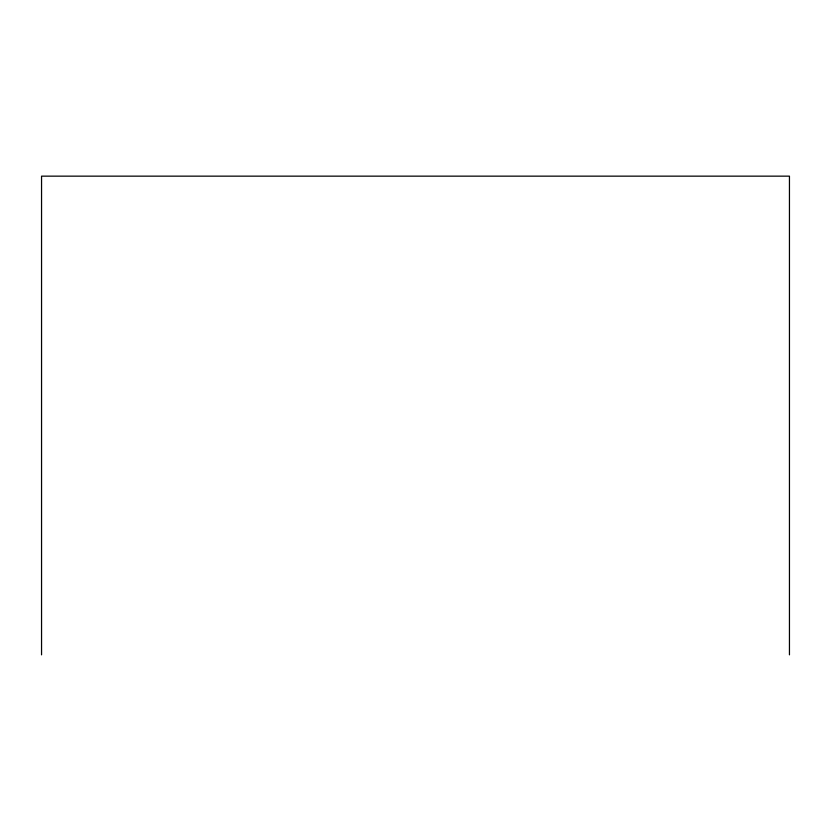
<?xml version="1.0" encoding="UTF-8"?>
<svg xmlns="http://www.w3.org/2000/svg" width="831" height="831" viewBox="0 0 831 831"><rect width="100%" height="100%" fill="white"/><g stroke="black" fill="none" stroke-linecap="round" stroke-linejoin="round"><path stroke-width="1.25" d="M789.45 654.849L789.45 176.151L41.55 176.151L41.55 654.849"/></g></svg>
